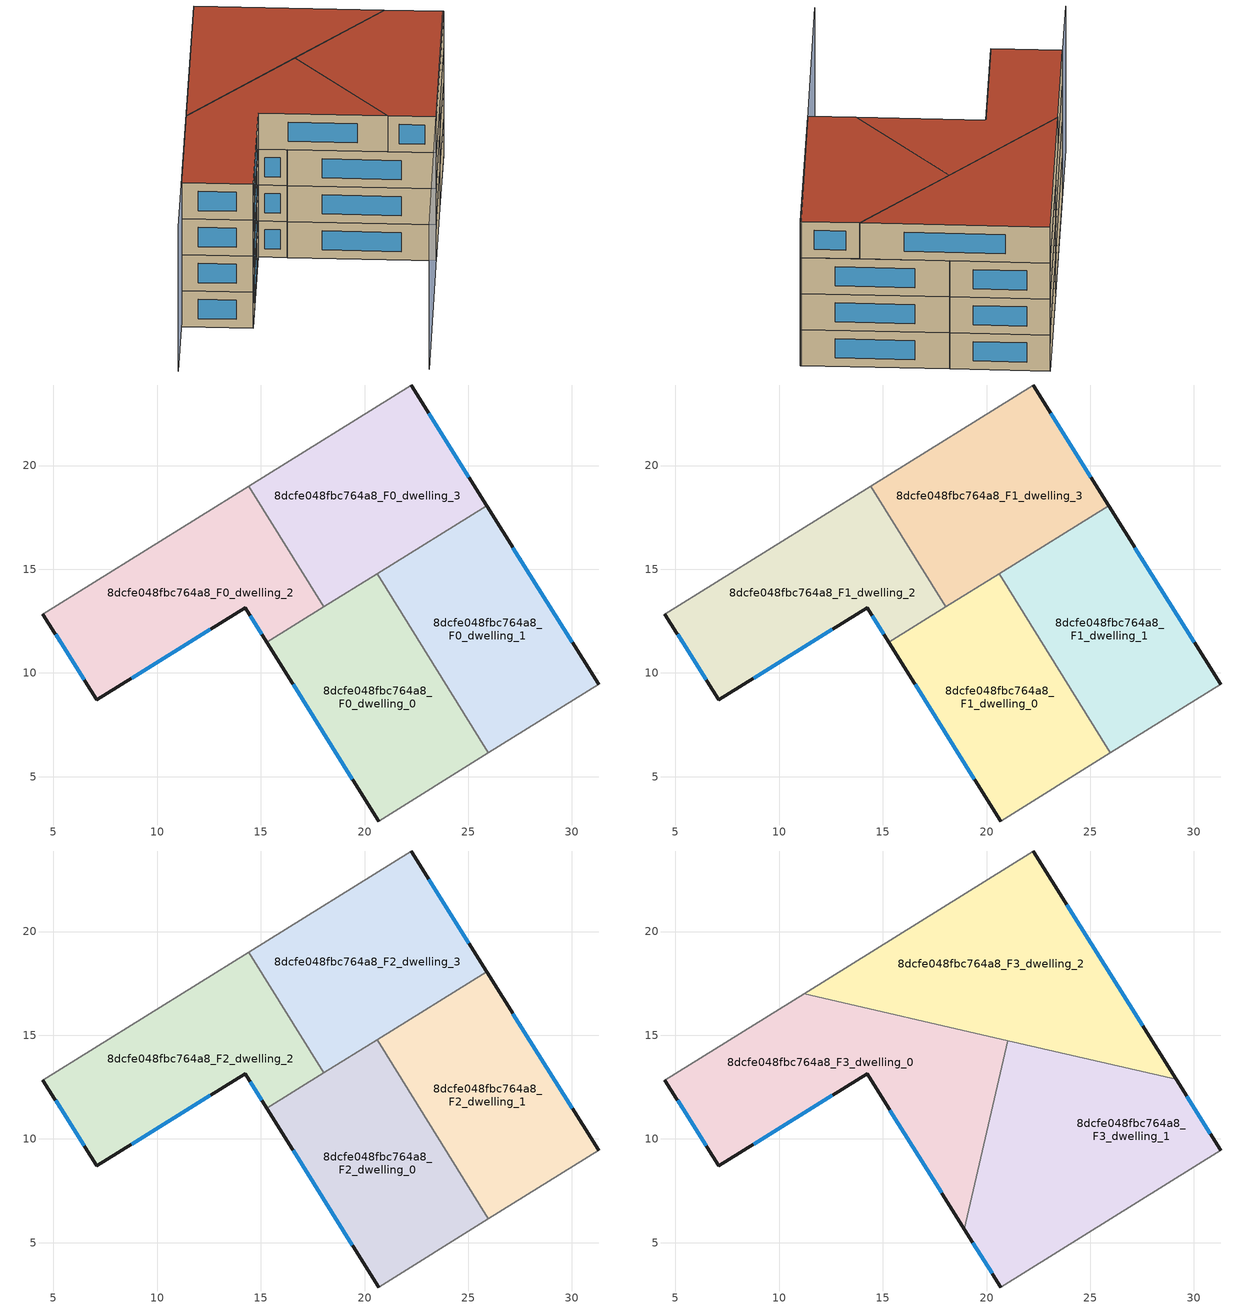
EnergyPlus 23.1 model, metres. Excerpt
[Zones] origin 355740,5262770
8dcfe048fbc764a8_F0_dwelling_0
 floor ground (EU_floor_Construction): 20.6,14.78 25.97,6.15 20.68,2.86 15.29,11.47 z0
 wall outside (EU_wall_Construction): 15.29,11.47 20.68,2.86 z0:3
 wall to 8dcfe048fbc764a8_F0_dwelling_1 (EU_wall_Construction): 25.97,6.15 20.6,14.78 z0:3
 wall adiabatic (EU_wall_Construction): 20.68,2.86 25.97,6.15 z0:3
 wall to 8dcfe048fbc764a8_F0_dwelling_2 (EU_wall_Construction): 18.04,13.18 15.29,11.47 z0:3
 wall to 8dcfe048fbc764a8_F0_dwelling_3 (EU_wall_Construction): 20.6,14.77 18.04,13.18 z0:3
 window (EU_Window_Construction): 16.56,9.45 19.42,4.88 z0.7:2.3
8dcfe048fbc764a8_F0_dwelling_1
 floor ground (EU_floor_Construction): 25.89,18.07 31.28,9.45 25.97,6.15 20.6,14.78 z0
 wall outside (EU_wall_Construction): 31.28,9.45 25.89,18.07 z0:3
 wall adiabatic (EU_wall_Construction): 25.97,6.15 31.28,9.45 z0:3
 wall to 8dcfe048fbc764a8_F0_dwelling_3 (EU_wall_Construction): 25.89,18.07 20.6,14.78 z0:3
 window (EU_Window_Construction): 30.02,11.47 27.16,16.04 z0.7:2.3
8dcfe048fbc764a8_F0_dwelling_2
 floor ground (EU_floor_Construction): 14.41,19.01 18.04,13.18 15.29,11.47 14.24,13.15 7.08,8.7 4.49,12.83 z0
 wall outside (EU_wall_Construction): 4.49,12.83 7.08,8.7 14.24,13.15 15.29,11.47 z0:3
 wall to 8dcfe048fbc764a8_F0_dwelling_3 (EU_wall_Construction): 18.04,13.18 14.41,19.01 z0:3
 wall adiabatic (EU_wall_Construction): 14.41,19.01 4.49,12.83 z0:3
 window (EU_Window_Construction): 14.49,12.76 15.04,11.86 / 8.76,9.75 12.56,12.11 / 5.1,11.86 6.48,9.67 z0.7:2.3
8dcfe048fbc764a8_F0_dwelling_3
 floor ground (EU_floor_Construction): 22.25,23.88 25.89,18.07 18.04,13.18 14.41,19.01 z0
 wall outside (EU_wall_Construction): 25.89,18.07 22.25,23.88 z0:3
 wall adiabatic (EU_wall_Construction): 22.25,23.88 14.41,19.01 z0:3
 window (EU_Window_Construction): 25.03,19.43 23.1,22.52 z0.7:2.3
8dcfe048fbc764a8_F1_dwelling_0
 floor to 8dcfe048fbc764a8_F0_dwelling_0 (EU_floor_Construction): 20.6,14.78 25.97,6.15 20.68,2.86 15.29,11.47 z3
 wall outside (EU_wall_Construction): 15.29,11.47 20.68,2.86 z3:6
 wall to 8dcfe048fbc764a8_F1_dwelling_1 (EU_wall_Construction): 25.97,6.15 20.6,14.78 z3:6
 wall adiabatic (EU_wall_Construction): 20.68,2.86 25.97,6.15 z3:6
 wall to 8dcfe048fbc764a8_F1_dwelling_2 (EU_wall_Construction): 18.04,13.18 15.29,11.47 z3:6
 wall to 8dcfe048fbc764a8_F1_dwelling_3 (EU_wall_Construction): 20.6,14.77 18.04,13.18 z3:6
 window (EU_Window_Construction): 16.56,9.45 19.42,4.88 z3.7:5.3
8dcfe048fbc764a8_F1_dwelling_1
 floor to 8dcfe048fbc764a8_F0_dwelling_1 (EU_floor_Construction): 25.89,18.07 31.28,9.45 25.97,6.15 20.6,14.78 z3
 wall outside (EU_wall_Construction): 31.28,9.45 25.89,18.07 z3:6
 wall adiabatic (EU_wall_Construction): 25.97,6.15 31.28,9.45 z3:6
 wall to 8dcfe048fbc764a8_F1_dwelling_3 (EU_wall_Construction): 25.89,18.07 20.6,14.78 z3:6
 window (EU_Window_Construction): 30.02,11.47 27.16,16.04 z3.7:5.3
8dcfe048fbc764a8_F1_dwelling_2
 floor to 8dcfe048fbc764a8_F0_dwelling_2 (EU_floor_Construction): 14.41,19.01 18.04,13.18 15.29,11.47 14.24,13.15 7.08,8.7 4.49,12.83 z3
 wall outside (EU_wall_Construction): 4.49,12.83 7.08,8.7 14.24,13.15 15.29,11.47 z3:6
 wall to 8dcfe048fbc764a8_F1_dwelling_3 (EU_wall_Construction): 18.04,13.18 14.41,19.01 z3:6
 wall adiabatic (EU_wall_Construction): 14.41,19.01 4.49,12.83 z3:6
 window (EU_Window_Construction): 14.49,12.76 15.04,11.86 / 8.76,9.75 12.56,12.11 / 5.1,11.86 6.48,9.67 z3.7:5.3
8dcfe048fbc764a8_F1_dwelling_3
 floor to 8dcfe048fbc764a8_F0_dwelling_3 (EU_floor_Construction): 22.25,23.88 25.89,18.07 18.04,13.18 14.41,19.01 z3
 wall outside (EU_wall_Construction): 25.89,18.07 22.25,23.88 z3:6
 wall adiabatic (EU_wall_Construction): 22.25,23.88 14.41,19.01 z3:6
 window (EU_Window_Construction): 25.03,19.43 23.1,22.52 z3.7:5.3
8dcfe048fbc764a8_F2_dwelling_0
 floor to 8dcfe048fbc764a8_F1_dwelling_0 (EU_floor_Construction): 20.6,14.78 25.97,6.15 20.68,2.86 15.29,11.47 z6
 wall outside (EU_wall_Construction): 15.29,11.47 20.68,2.86 z6:9
 wall to 8dcfe048fbc764a8_F2_dwelling_1 (EU_wall_Construction): 25.97,6.15 20.6,14.78 z6:9
 wall adiabatic (EU_wall_Construction): 20.68,2.86 25.97,6.15 z6:9
 wall to 8dcfe048fbc764a8_F2_dwelling_2 (EU_wall_Construction): 18.04,13.18 15.29,11.47 z6:9
 wall to 8dcfe048fbc764a8_F2_dwelling_3 (EU_wall_Construction): 20.6,14.77 18.04,13.18 z6:9
 window (EU_Window_Construction): 16.56,9.45 19.42,4.88 z6.7:8.3
8dcfe048fbc764a8_F2_dwelling_1
 floor to 8dcfe048fbc764a8_F1_dwelling_1 (EU_floor_Construction): 25.89,18.07 31.28,9.45 25.97,6.15 20.6,14.78 z6
 wall outside (EU_wall_Construction): 31.28,9.45 25.89,18.07 z6:9
 wall adiabatic (EU_wall_Construction): 25.97,6.15 31.28,9.45 z6:9
 wall to 8dcfe048fbc764a8_F2_dwelling_3 (EU_wall_Construction): 25.89,18.07 20.6,14.78 z6:9
 window (EU_Window_Construction): 30.02,11.47 27.16,16.04 z6.7:8.3
8dcfe048fbc764a8_F2_dwelling_2
 floor to 8dcfe048fbc764a8_F1_dwelling_2 (EU_floor_Construction): 14.41,19.01 18.04,13.18 15.29,11.47 14.24,13.15 7.08,8.7 4.49,12.83 z6
 wall outside (EU_wall_Construction): 4.49,12.83 7.08,8.7 14.24,13.15 15.29,11.47 z6:9
 wall to 8dcfe048fbc764a8_F2_dwelling_3 (EU_wall_Construction): 18.04,13.18 14.41,19.01 z6:9
 wall adiabatic (EU_wall_Construction): 14.41,19.01 4.49,12.83 z6:9
 window (EU_Window_Construction): 14.49,12.76 15.04,11.86 / 8.76,9.75 12.56,12.11 / 5.1,11.86 6.48,9.67 z6.7:8.3
8dcfe048fbc764a8_F2_dwelling_3
 floor to 8dcfe048fbc764a8_F1_dwelling_3 (EU_floor_Construction): 22.25,23.88 25.89,18.07 18.04,13.18 14.41,19.01 z6
 wall outside (EU_wall_Construction): 25.89,18.07 22.25,23.88 z6:9
 wall adiabatic (EU_wall_Construction): 22.25,23.88 14.41,19.01 z6:9
 window (EU_Window_Construction): 25.03,19.43 23.1,22.52 z6.7:8.3
8dcfe048fbc764a8_F3_dwelling_0
 floor to 8dcfe048fbc764a8_F2_dwelling_2 (EU_floor_Construction): 16.4,15.81 18.04,13.18 15.29,11.47 14.24,13.15 7.08,8.7 4.49,12.83 11.2,17.01 z9
 floor to 8dcfe048fbc764a8_F2_dwelling_0 (EU_floor_Construction): 20.6,14.78 20.92,14.26 18.93,5.66 15.29,11.47 z9
 floor to 8dcfe048fbc764a8_F2_dwelling_3 (EU_floor_Construction): 20.68,14.82 18.04,13.18 16.4,15.81 z9
 floor to 8dcfe048fbc764a8_F2_dwelling_1 (EU_floor_Construction): 21.03,14.74 20.92,14.26 20.6,14.77 20.68,14.82 z9
 wall outside (EU_wall_Construction): 4.49,12.83 7.08,8.7 14.24,13.15 18.93,5.66 z9:12
 wall adiabatic (EU_wall_Construction): 11.2,17.01 4.49,12.83 z9:12
 wall to 8dcfe048fbc764a8_F3_dwelling_1 (EU_wall_Construction): 18.93,5.66 21.03,14.74 z9:12
 wall to 8dcfe048fbc764a8_F3_dwelling_2 (EU_wall_Construction): 21.03,14.74 11.2,17.01 z9:12
 window (EU_Window_Construction): 8.76,9.75 12.56,12.11 / 5.1,11.86 6.48,9.67 / 15.34,11.39 17.83,7.42 z9.7:11.3
 roof outside (EU_roof_Construction): 18.93,5.66 21.03,14.74 11.2,17.01 4.49,12.83 7.08,8.7 14.24,13.15 z12
8dcfe048fbc764a8_F3_dwelling_1
 floor to 8dcfe048fbc764a8_F2_dwelling_0 (EU_floor_Construction): 20.92,14.26 25.97,6.15 20.68,2.86 18.93,5.66 z9
 floor to 8dcfe048fbc764a8_F2_dwelling_1 (EU_floor_Construction): 29.14,12.87 31.28,9.45 25.97,6.15 20.92,14.26 21.03,14.74 z9
 wall outside (EU_wall_Construction): 31.28,9.45 29.14,12.87 / 18.93,5.66 20.68,2.86 z9:12
 wall adiabatic (EU_wall_Construction): 20.68,2.86 31.28,9.45 z9:12
 wall to 8dcfe048fbc764a8_F3_dwelling_2 (EU_wall_Construction): 29.14,12.87 21.03,14.74 z9:12
 window (EU_Window_Construction): 30.78,10.25 29.64,12.06 / 19.34,5 20.27,3.52 z9.7:11.3
 roof outside (EU_roof_Construction): 31.28,9.45 29.14,12.87 21.03,14.74 18.93,5.66 20.68,2.86 z12
8dcfe048fbc764a8_F3_dwelling_2
 floor to 8dcfe048fbc764a8_F2_dwelling_3 (EU_floor_Construction): 22.25,23.88 25.89,18.06 20.68,14.82 16.4,15.81 14.41,19.01 z9
 floor to 8dcfe048fbc764a8_F2_dwelling_2 (EU_floor_Construction): 14.41,19.01 16.4,15.81 11.2,17.01 z9
 floor to 8dcfe048fbc764a8_F2_dwelling_1 (EU_floor_Construction): 25.89,18.06 29.14,12.87 20.68,14.82 z9
 wall outside (EU_wall_Construction): 29.14,12.87 22.25,23.88 z9:12
 wall adiabatic (EU_wall_Construction): 22.25,23.88 11.2,17.01 z9:12
 window (EU_Window_Construction): 27.52,15.45 23.87,21.3 z9.7:11.3
 roof outside (EU_roof_Construction): 29.14,12.87 22.25,23.88 11.2,17.01 z12
shading: 9.8,-3.95 31.26,9.48 / 22.25,23.88 0.04,10.06 z0:12
[Building]
EU S2 Campaign: North Axis=0; Terrain=City; Solar Distribution=FullExterior
[Site:Location]
Budapest.Ferenc.Liszt.Intl.AP: Latitude=47.437; Longitude=19.256; Time Zone=1; Elevation=185
[SizingPeriod:WeatherFileDays]
AnnualSizingPeriod: Begin Month=1; Begin Day of Month=1; End Month=12; End Day of Month=31; Day of Week for Start Day=Monday; Use Weather File Daylight Saving Period=No; Use Weather File Rain and Snow Indicators=No
[MATERIAL]
EU_InternalMass_Material: Roughness=MediumRough; Thickness=0.1; Conductivity=1; Density=1800; Specific Heat=900; Thermal Absorptance=0.9; Solar Absorptance=0.7; Visible Absorptance=0.7
[MATERIAL:NOMASS] Roughness=MediumRough; Thermal Absorptance=0.9; Solar Absorptance=0.7; Visible Absorptance=0.7
Name | Thermal Resistance
EU_wall_NoMass | 0.832559
EU_roof_NoMass | 1.39638
EU_floor_NoMass | 0.872794
[WINDOWMATERIAL:SIMPLEGLAZINGSYSTEM]
EU_Window_SimpleGlazing: UFactor=2.79869; Solar Heat Gain Coefficient=0.75; Visible Transmittance=0.75
[CONSTRUCTION]
EU_wall_Construction: EU_wall_NoMass
EU_roof_Construction: EU_roof_NoMass
EU_floor_Construction: EU_floor_NoMass
EU_Window_Construction: EU_Window_SimpleGlazing
EU_InternalMass_Construction: EU_InternalMass_Material
[ZONE] Type=1; Multiplier=1; Ceiling Height=autocalculate; Floor Area=autocalculate; Part of Total Floor Area=Yes
Name | Volume
8dcfe048fbc764a8_F0_dwelling_0; 8dcfe048fbc764a8_F1_dwelling_0; 8dcfe048fbc764a8_F2_dwelling_0 | 190.224
8dcfe048fbc764a8_F3_dwelling_0 | 253.619
8dcfe048fbc764a8_F0_dwelling_1; 8dcfe048fbc764a8_F1_dwelling_1; 8dcfe048fbc764a8_F2_dwelling_1 | 190.212
8dcfe048fbc764a8_F3_dwelling_1 | 253.621
8dcfe048fbc764a8_F0_dwelling_2; 8dcfe048fbc764a8_F1_dwelling_2; 8dcfe048fbc764a8_F2_dwelling_2 | 190.206
8dcfe048fbc764a8_F3_dwelling_2 | 253.608
8dcfe048fbc764a8_F0_dwelling_3; 8dcfe048fbc764a8_F1_dwelling_3; 8dcfe048fbc764a8_F2_dwelling_3 | 190.227
[INTERNALMASS] Construction=EU_InternalMass_Construction
Name | Zone or ZoneList | Surface Area
8dcfe048fbc764a8_F0_dwelling_0_EU_InternalMass | 8dcfe048fbc764a8_F0_dwelling_0 | 63.408
8dcfe048fbc764a8_F0_dwelling_1_EU_InternalMass | 8dcfe048fbc764a8_F0_dwelling_1 | 63.4039
8dcfe048fbc764a8_F0_dwelling_2_EU_InternalMass | 8dcfe048fbc764a8_F0_dwelling_2 | 63.4019
8dcfe048fbc764a8_F0_dwelling_3_EU_InternalMass | 8dcfe048fbc764a8_F0_dwelling_3 | 63.409
8dcfe048fbc764a8_F1_dwelling_0_EU_InternalMass | 8dcfe048fbc764a8_F1_dwelling_0 | 63.408
8dcfe048fbc764a8_F1_dwelling_1_EU_InternalMass | 8dcfe048fbc764a8_F1_dwelling_1 | 63.4039
8dcfe048fbc764a8_F1_dwelling_2_EU_InternalMass | 8dcfe048fbc764a8_F1_dwelling_2 | 63.4019
8dcfe048fbc764a8_F1_dwelling_3_EU_InternalMass | 8dcfe048fbc764a8_F1_dwelling_3 | 63.409
8dcfe048fbc764a8_F2_dwelling_0_EU_InternalMass | 8dcfe048fbc764a8_F2_dwelling_0 | 63.408
8dcfe048fbc764a8_F2_dwelling_1_EU_InternalMass | 8dcfe048fbc764a8_F2_dwelling_1 | 63.4039
8dcfe048fbc764a8_F2_dwelling_2_EU_InternalMass | 8dcfe048fbc764a8_F2_dwelling_2 | 63.4019
8dcfe048fbc764a8_F2_dwelling_3_EU_InternalMass | 8dcfe048fbc764a8_F2_dwelling_3 | 63.409
8dcfe048fbc764a8_F3_dwelling_0_EU_InternalMass | 8dcfe048fbc764a8_F3_dwelling_0 | 84.5431
8dcfe048fbc764a8_F3_dwelling_1_EU_InternalMass | 8dcfe048fbc764a8_F3_dwelling_1 | 84.5411
8dcfe048fbc764a8_F3_dwelling_2_EU_InternalMass | 8dcfe048fbc764a8_F3_dwelling_2 | 84.5361
[OTHEREQUIPMENT] Fuel Type=Electricity; Design Level Calculation Method=Watts/Area; Power per Zone Floor Area=1; Fraction Latent=0; Fraction Radiant=0; Fraction Lost=0; Carbon Dioxide Generation Rate=0; EndUse Subcategory=EU_Step8_InternalGains
Name | Zone or ZoneList or Space or SpaceList | Schedule
EU_Step8_InternalGain_8dcfe048fbc764a8_F0_dwelling_0_f000 | 8dcfe048fbc764a8_F0_dwelling_0 | EU_Step8_GainSchedule_8dcfe048fbc764a8_F0_dwelling_0_f000
EU_Step8_InternalGain_8dcfe048fbc764a8_F0_dwelling_1_f000 | 8dcfe048fbc764a8_F0_dwelling_1 | EU_Step8_GainSchedule_8dcfe048fbc764a8_F0_dwelling_1_f000
EU_Step8_InternalGain_8dcfe048fbc764a8_F0_dwelling_2_f000 | 8dcfe048fbc764a8_F0_dwelling_2 | EU_Step8_GainSchedule_8dcfe048fbc764a8_F0_dwelling_2_f000
EU_Step8_InternalGain_8dcfe048fbc764a8_F0_dwelling_3_f000 | 8dcfe048fbc764a8_F0_dwelling_3 | EU_Step8_GainSchedule_8dcfe048fbc764a8_F0_dwelling_3_f000
EU_Step8_InternalGain_8dcfe048fbc764a8_F1_dwelling_0_f000 | 8dcfe048fbc764a8_F1_dwelling_0 | EU_Step8_GainSchedule_8dcfe048fbc764a8_F1_dwelling_0_f000
EU_Step8_InternalGain_8dcfe048fbc764a8_F1_dwelling_1_f000 | 8dcfe048fbc764a8_F1_dwelling_1 | EU_Step8_GainSchedule_8dcfe048fbc764a8_F1_dwelling_1_f000
EU_Step8_InternalGain_8dcfe048fbc764a8_F1_dwelling_2_f000 | 8dcfe048fbc764a8_F1_dwelling_2 | EU_Step8_GainSchedule_8dcfe048fbc764a8_F1_dwelling_2_f000
EU_Step8_InternalGain_8dcfe048fbc764a8_F1_dwelling_3_f000 | 8dcfe048fbc764a8_F1_dwelling_3 | EU_Step8_GainSchedule_8dcfe048fbc764a8_F1_dwelling_3_f000
EU_Step8_InternalGain_8dcfe048fbc764a8_F2_dwelling_0_f000 | 8dcfe048fbc764a8_F2_dwelling_0 | EU_Step8_GainSchedule_8dcfe048fbc764a8_F2_dwelling_0_f000
EU_Step8_InternalGain_8dcfe048fbc764a8_F2_dwelling_1_f000 | 8dcfe048fbc764a8_F2_dwelling_1 | EU_Step8_GainSchedule_8dcfe048fbc764a8_F2_dwelling_1_f000
EU_Step8_InternalGain_8dcfe048fbc764a8_F2_dwelling_2_f000 | 8dcfe048fbc764a8_F2_dwelling_2 | EU_Step8_GainSchedule_8dcfe048fbc764a8_F2_dwelling_2_f000
EU_Step8_InternalGain_8dcfe048fbc764a8_F2_dwelling_3_f000 | 8dcfe048fbc764a8_F2_dwelling_3 | EU_Step8_GainSchedule_8dcfe048fbc764a8_F2_dwelling_3_f000
EU_Step8_InternalGain_8dcfe048fbc764a8_F3_dwelling_0_f000 | 8dcfe048fbc764a8_F3_dwelling_0 | EU_Step8_GainSchedule_8dcfe048fbc764a8_F3_dwelling_0_f000
EU_Step8_InternalGain_8dcfe048fbc764a8_F3_dwelling_1_f000 | 8dcfe048fbc764a8_F3_dwelling_1 | EU_Step8_GainSchedule_8dcfe048fbc764a8_F3_dwelling_1_f000
EU_Step8_InternalGain_8dcfe048fbc764a8_F3_dwelling_2_f000 | 8dcfe048fbc764a8_F3_dwelling_2 | EU_Step8_GainSchedule_8dcfe048fbc764a8_F3_dwelling_2_f000
[ZONEVENTILATION:DESIGNFLOWRATE] Schedule=EU_AlwaysOn; Design Flow Rate Calculation Method=AirChanges/Hour; Air Changes per Hour=0.475469; Ventilation Type=Natural; Fan Pressure Rise=0; Fan Total Efficiency=1; Constant Term Coefficient=1; Temperature Term Coefficient=0; Velocity Term Coefficient=0; Velocity Squared Term Coefficient=0; Minimum Indoor Temperature=-100; Maximum Indoor Temperature=100; Delta Temperature=-100; Minimum Outdoor Temperature=-100; Maximum Outdoor Temperature=100; Maximum Wind Speed=40
Name | Zone or ZoneList or Space or SpaceList
EU_ConstantAir_8dcfe048fbc764a8_F0_dwelling_0 | 8dcfe048fbc764a8_F0_dwelling_0
EU_ConstantAir_8dcfe048fbc764a8_F0_dwelling_1 | 8dcfe048fbc764a8_F0_dwelling_1
EU_ConstantAir_8dcfe048fbc764a8_F0_dwelling_2 | 8dcfe048fbc764a8_F0_dwelling_2
EU_ConstantAir_8dcfe048fbc764a8_F0_dwelling_3 | 8dcfe048fbc764a8_F0_dwelling_3
EU_ConstantAir_8dcfe048fbc764a8_F1_dwelling_0 | 8dcfe048fbc764a8_F1_dwelling_0
EU_ConstantAir_8dcfe048fbc764a8_F1_dwelling_1 | 8dcfe048fbc764a8_F1_dwelling_1
EU_ConstantAir_8dcfe048fbc764a8_F1_dwelling_2 | 8dcfe048fbc764a8_F1_dwelling_2
EU_ConstantAir_8dcfe048fbc764a8_F1_dwelling_3 | 8dcfe048fbc764a8_F1_dwelling_3
EU_ConstantAir_8dcfe048fbc764a8_F2_dwelling_0 | 8dcfe048fbc764a8_F2_dwelling_0
EU_ConstantAir_8dcfe048fbc764a8_F2_dwelling_1 | 8dcfe048fbc764a8_F2_dwelling_1
EU_ConstantAir_8dcfe048fbc764a8_F2_dwelling_2 | 8dcfe048fbc764a8_F2_dwelling_2
EU_ConstantAir_8dcfe048fbc764a8_F2_dwelling_3 | 8dcfe048fbc764a8_F2_dwelling_3
EU_ConstantAir_8dcfe048fbc764a8_F3_dwelling_0 | 8dcfe048fbc764a8_F3_dwelling_0
EU_ConstantAir_8dcfe048fbc764a8_F3_dwelling_1 | 8dcfe048fbc764a8_F3_dwelling_1
EU_ConstantAir_8dcfe048fbc764a8_F3_dwelling_2 | 8dcfe048fbc764a8_F3_dwelling_2
[HVACTEMPLATE:THERMOSTAT] Constant Heating Setpoint=20; Constant Cooling Setpoint=50
EU_HeatOnly_8dcfe048fbc764a8_F0_dwelling_0; EU_HeatOnly_8dcfe048fbc764a8_F0_dwelling_1; EU_HeatOnly_8dcfe048fbc764a8_F0_dwelling_2; EU_HeatOnly_8dcfe048fbc764a8_F0_dwelling_3; EU_HeatOnly_8dcfe048fbc764a8_F1_dwelling_0; EU_HeatOnly_8dcfe048fbc764a8_F1_dwelling_1; EU_HeatOnly_8dcfe048fbc764a8_F1_dwelling_2; EU_HeatOnly_8dcfe048fbc764a8_F1_dwelling_3; EU_HeatOnly_8dcfe048fbc764a8_F2_dwelling_0; EU_HeatOnly_8dcfe048fbc764a8_F2_dwelling_1; EU_HeatOnly_8dcfe048fbc764a8_F2_dwelling_2; EU_HeatOnly_8dcfe048fbc764a8_F2_dwelling_3; EU_HeatOnly_8dcfe048fbc764a8_F3_dwelling_0; EU_HeatOnly_8dcfe048fbc764a8_F3_dwelling_1; EU_HeatOnly_8dcfe048fbc764a8_F3_dwelling_2
[HVACTEMPLATE:ZONE:IDEALLOADSAIRSYSTEM] System Availability Schedule=EU_AlwaysOn; Maximum Heating Supply Air Temperature=50; Minimum Cooling Supply Air Temperature=13; Maximum Heating Supply Air Humidity Ratio=0.0156; Minimum Cooling Supply Air Humidity Ratio=0.0077; Heating Limit=NoLimit; Cooling Limit=NoLimit; Heating Availability Schedule=EU_AlwaysOn; Cooling Availability Schedule=EU_CoolingOff; Dehumidification Control Type=ConstantSensibleHeatRatio; Cooling Sensible Heat Ratio=0.7; Dehumidification Setpoint=60; Humidification Control Type=None; Humidification Setpoint=30; Outdoor Air Method=None; Outdoor Air Flow Rate per Person=0.00944; Outdoor Air Flow Rate per Zone Floor Area=0; Outdoor Air Flow Rate per Zone=0; Demand Controlled Ventilation Type=None; Outdoor Air Economizer Type=NoEconomizer; Heat Recovery Type=None; Sensible Heat Recovery Effectiveness=0.7; Latent Heat Recovery Effectiveness=0.65
Name | Template Thermostat
8dcfe048fbc764a8_F0_dwelling_0 | EU_HeatOnly_8dcfe048fbc764a8_F0_dwelling_0
8dcfe048fbc764a8_F0_dwelling_1 | EU_HeatOnly_8dcfe048fbc764a8_F0_dwelling_1
8dcfe048fbc764a8_F0_dwelling_2 | EU_HeatOnly_8dcfe048fbc764a8_F0_dwelling_2
8dcfe048fbc764a8_F0_dwelling_3 | EU_HeatOnly_8dcfe048fbc764a8_F0_dwelling_3
8dcfe048fbc764a8_F1_dwelling_0 | EU_HeatOnly_8dcfe048fbc764a8_F1_dwelling_0
8dcfe048fbc764a8_F1_dwelling_1 | EU_HeatOnly_8dcfe048fbc764a8_F1_dwelling_1
8dcfe048fbc764a8_F1_dwelling_2 | EU_HeatOnly_8dcfe048fbc764a8_F1_dwelling_2
8dcfe048fbc764a8_F1_dwelling_3 | EU_HeatOnly_8dcfe048fbc764a8_F1_dwelling_3
8dcfe048fbc764a8_F2_dwelling_0 | EU_HeatOnly_8dcfe048fbc764a8_F2_dwelling_0
8dcfe048fbc764a8_F2_dwelling_1 | EU_HeatOnly_8dcfe048fbc764a8_F2_dwelling_1
8dcfe048fbc764a8_F2_dwelling_2 | EU_HeatOnly_8dcfe048fbc764a8_F2_dwelling_2
8dcfe048fbc764a8_F2_dwelling_3 | EU_HeatOnly_8dcfe048fbc764a8_F2_dwelling_3
8dcfe048fbc764a8_F3_dwelling_0 | EU_HeatOnly_8dcfe048fbc764a8_F3_dwelling_0
8dcfe048fbc764a8_F3_dwelling_1 | EU_HeatOnly_8dcfe048fbc764a8_F3_dwelling_1
8dcfe048fbc764a8_F3_dwelling_2 | EU_HeatOnly_8dcfe048fbc764a8_F3_dwelling_2
[SIZING:ZONE] Zone Cooling Design Supply Air Temperature Input Method=SupplyAirTemperature; Zone Cooling Design Supply Air Temperature=13; Zone Heating Design Supply Air Temperature Input Method=SupplyAirTemperature; Zone Heating Design Supply Air Temperature=50; Zone Cooling Design Supply Air Humidity Ratio=0.008; Zone Heating Design Supply Air Humidity Ratio=0.008; Cooling Design Air Flow Method=DesignDay; Cooling Design Air Flow Rate=0; Cooling Minimum Air Flow per Zone Floor Area=0.000762; Cooling Minimum Air Flow=0; Cooling Minimum Air Flow Fraction=0.2; Heating Design Air Flow Method=DesignDay; Heating Design Air Flow Rate=0; Heating Maximum Air Flow per Zone Floor Area=0.002032; Heating Maximum Air Flow=0.141576; Heating Maximum Air Flow Fraction=0.3; Account for Dedicated Outdoor Air System=No; Dedicated Outdoor Air System Control Strategy=NeutralSupplyAir; Dedicated Outdoor Air Low Setpoint Temperature for Design=autosize; Dedicated Outdoor Air High Setpoint Temperature for Design=autosize; Zone Load Sizing Method=Sensible Load Only No Latent Load; Zone Latent Cooling Design Supply Air Humidity Ratio Input Method=HumidityRatioDifference; Zone Cooling Design Supply Air Humidity Ratio Difference=0.005; Zone Latent Heating Design Supply Air Humidity Ratio Input Method=HumidityRatioDifference; Zone Humidification Design Supply Air Humidity Ratio Difference=0.005
8dcfe048fbc764a8_F0_dwelling_0; 8dcfe048fbc764a8_F0_dwelling_1; 8dcfe048fbc764a8_F0_dwelling_2; 8dcfe048fbc764a8_F0_dwelling_3; 8dcfe048fbc764a8_F1_dwelling_0; 8dcfe048fbc764a8_F1_dwelling_1; 8dcfe048fbc764a8_F1_dwelling_2; 8dcfe048fbc764a8_F1_dwelling_3; 8dcfe048fbc764a8_F2_dwelling_0; 8dcfe048fbc764a8_F2_dwelling_1; 8dcfe048fbc764a8_F2_dwelling_2; 8dcfe048fbc764a8_F2_dwelling_3; 8dcfe048fbc764a8_F3_dwelling_0; 8dcfe048fbc764a8_F3_dwelling_1; 8dcfe048fbc764a8_F3_dwelling_2
[SCHEDULE:CONSTANT]
Name | Hourly Value
EU_AlwaysOn | 1
EU_CoolingOff | 0
[SCHEDULE:FILE] Column Number=1; Rows to Skip at Top=0; Number of Hours of Data=8760; Column Separator=Comma; Interpolate to Timestep=No; Minutes per Item=60; Adjust Schedule for Daylight Savings=Yes
Name | File
EU_Step8_GainSchedule_8dcfe048fbc764a8_F0_dwelling_0_f000 | ../../schedules/8dcfe048fbc764a8/8dcfe048fbc764a8_F0_dwelling_0_f000_gain.csv
EU_Step8_GainSchedule_8dcfe048fbc764a8_F0_dwelling_1_f000 | ../../schedules/8dcfe048fbc764a8/8dcfe048fbc764a8_F0_dwelling_1_f000_gain.csv
EU_Step8_GainSchedule_8dcfe048fbc764a8_F0_dwelling_2_f000 | ../../schedules/8dcfe048fbc764a8/8dcfe048fbc764a8_F0_dwelling_2_f000_gain.csv
EU_Step8_GainSchedule_8dcfe048fbc764a8_F0_dwelling_3_f000 | ../../schedules/8dcfe048fbc764a8/8dcfe048fbc764a8_F0_dwelling_3_f000_gain.csv
EU_Step8_GainSchedule_8dcfe048fbc764a8_F1_dwelling_0_f000 | ../../schedules/8dcfe048fbc764a8/8dcfe048fbc764a8_F1_dwelling_0_f000_gain.csv
EU_Step8_GainSchedule_8dcfe048fbc764a8_F1_dwelling_1_f000 | ../../schedules/8dcfe048fbc764a8/8dcfe048fbc764a8_F1_dwelling_1_f000_gain.csv
EU_Step8_GainSchedule_8dcfe048fbc764a8_F1_dwelling_2_f000 | ../../schedules/8dcfe048fbc764a8/8dcfe048fbc764a8_F1_dwelling_2_f000_gain.csv
EU_Step8_GainSchedule_8dcfe048fbc764a8_F1_dwelling_3_f000 | ../../schedules/8dcfe048fbc764a8/8dcfe048fbc764a8_F1_dwelling_3_f000_gain.csv
EU_Step8_GainSchedule_8dcfe048fbc764a8_F2_dwelling_0_f000 | ../../schedules/8dcfe048fbc764a8/8dcfe048fbc764a8_F2_dwelling_0_f000_gain.csv
EU_Step8_GainSchedule_8dcfe048fbc764a8_F2_dwelling_1_f000 | ../../schedules/8dcfe048fbc764a8/8dcfe048fbc764a8_F2_dwelling_1_f000_gain.csv
EU_Step8_GainSchedule_8dcfe048fbc764a8_F2_dwelling_2_f000 | ../../schedules/8dcfe048fbc764a8/8dcfe048fbc764a8_F2_dwelling_2_f000_gain.csv
EU_Step8_GainSchedule_8dcfe048fbc764a8_F2_dwelling_3_f000 | ../../schedules/8dcfe048fbc764a8/8dcfe048fbc764a8_F2_dwelling_3_f000_gain.csv
EU_Step8_GainSchedule_8dcfe048fbc764a8_F3_dwelling_0_f000 | ../../schedules/8dcfe048fbc764a8/8dcfe048fbc764a8_F3_dwelling_0_f000_gain.csv
EU_Step8_GainSchedule_8dcfe048fbc764a8_F3_dwelling_1_f000 | ../../schedules/8dcfe048fbc764a8/8dcfe048fbc764a8_F3_dwelling_1_f000_gain.csv
EU_Step8_GainSchedule_8dcfe048fbc764a8_F3_dwelling_2_f000 | ../../schedules/8dcfe048fbc764a8/8dcfe048fbc764a8_F3_dwelling_2_f000_gain.csv
